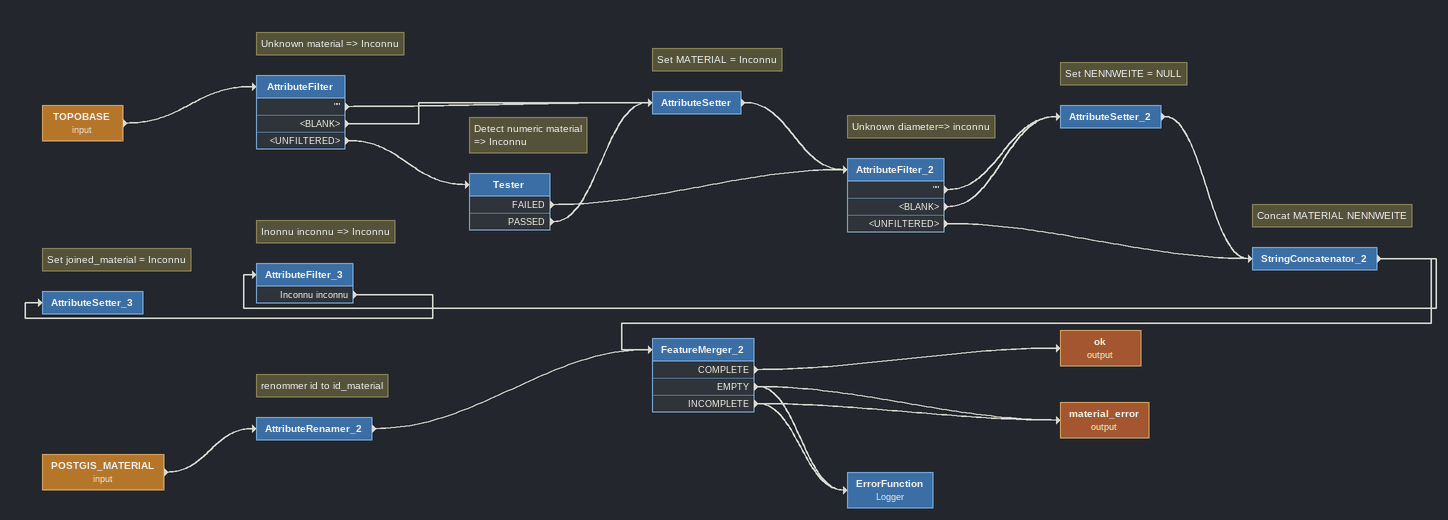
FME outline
TOPOBASE (input)
    -> AttributeFilter
Note: Unknown material => Inconnu
AttributeFilter
    "" -> AttributeSetter
    <BLANK> -> AttributeSetter
    <UNFILTERED> -> Tester
Note: Detect numeric material / => Inconnu
Tester
    FAILED -> AttributeFilter_2
    PASSED -> AttributeSetter
Note: Set MATERIAL = Inconnu
AttributeSetter
    -> AttributeFilter_2
Note: Unknown diameter=> inconnu
AttributeFilter_2
    "" -> AttributeSetter_2
    <BLANK> -> AttributeSetter_2
    <UNFILTERED> -> StringConcatenator_2
Note: Set NENNWEITE = NULL
AttributeSetter_2
    -> StringConcatenator_2
Note: Concat MATERIAL NENNWEITE
StringConcatenator_2
    -> FeatureMerger_2
    -> AttributeFilter_3
Note: Inonnu inconnu => Inconnu
AttributeFilter_3
    Inconnu inconnu -> AttributeSetter_3
Note: Set joined_material = Inconnu
AttributeSetter_3
POSTGIS_MATERIAL (input)
    -> AttributeRenamer_2
Note: renommer id to id_material
AttributeRenamer_2
    -> FeatureMerger_2
FeatureMerger_2
    COMPLETE -> ok (output)
    EMPTY -> material_error (output)
    INCOMPLETE -> material_error (output)
    EMPTY -> ErrorFunction
    INCOMPLETE -> ErrorFunction
ok (output)
material_error (output)
ErrorFunction: Logger
